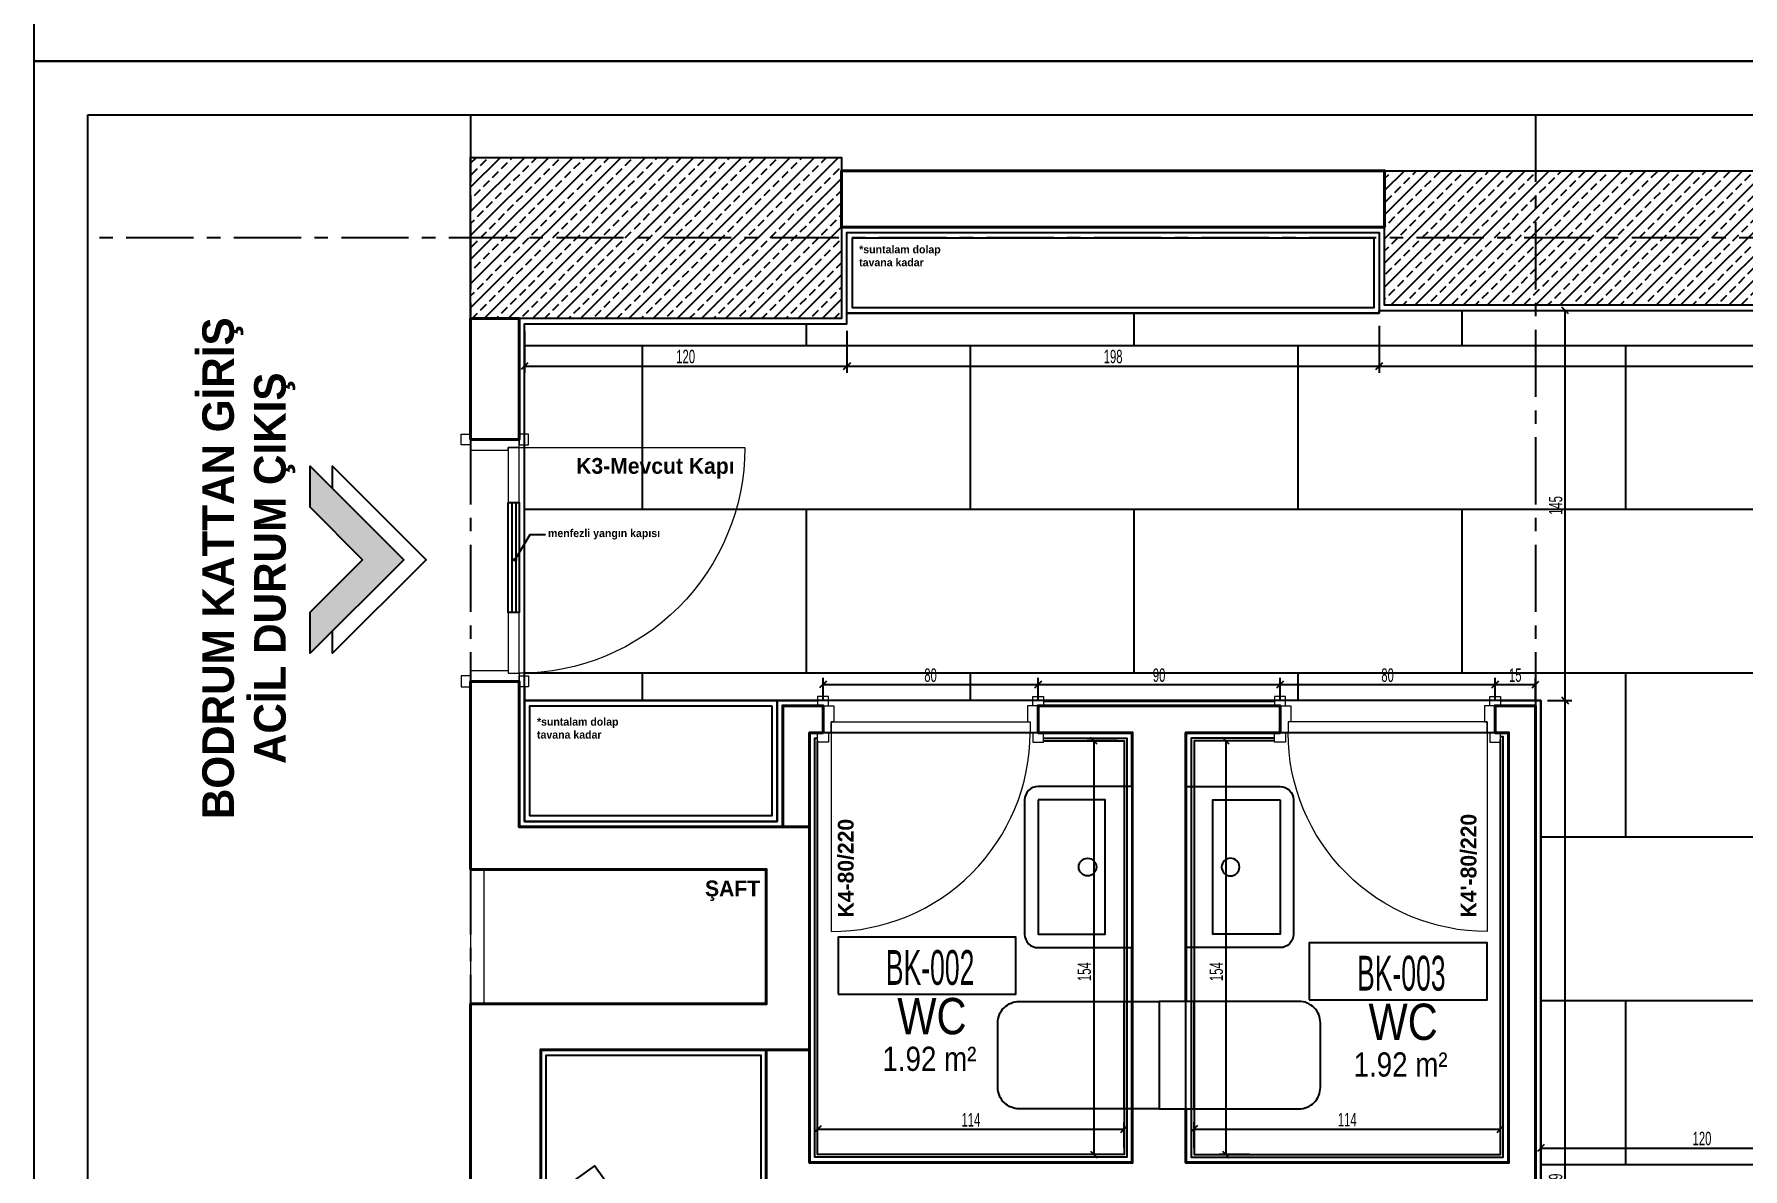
# Model space of a CAD drawing. Header units: millimetres. Extents: x 933584 to 974011, y 4545988 to 4553664.
# Drawn here: x 953802 to 954437, y 4549443 to 4549865 of the extents above; entities that cross this region are included whole.
import ezdxf
from ezdxf.enums import TextEntityAlignment as Align

# ---------------------------------------------------------------- set-up
doc = ezdxf.new("R2010")
doc.units = ezdxf.units.MM
doc.set_wipeout_variables(frame=1)
doc.header["$PDMODE"] = 35
for name, pattern in [('568_AVN_KES_01$0$HIDDEN', [0.375, 0.25, -0.125]), ('CENTER', [2, 1.25, -0.25, 0.25, -0.25]), ('DOT2', [3.175, 0, -3.175]), ('HIDDEN', [9.525, 6.35, -3.175])]:
    doc.linetypes.add(name, pattern=pattern)
doc.layers.get('0').update_dxf_attribs({"color": 255})
doc.layers.get('Defpoints').update_dxf_attribs({"color": 8})
for name, color, linetype in [('0-CSX-CXS_20', 14, 'CENTER'), ('0-DMS-50', 143, 'Continuous'), ('0-EST-MEA', 10, 'Continuous'), ('0-HSL-HTC', 253, 'Continuous'), ('0-HSL-HTC_200', 1, 'Continuous'), ('0-HSL-SLD', 252, 'Continuous'), ('0-LNS-SPL', 13, '568_AVN_KES_01$0$HIDDEN'), ('0-LNS-VLF', 11, 'Continuous'), ('0-TXT-NRS', 6, 'Continuous'), ('0-TXT-PBX', 6, 'Continuous'), ('0-TXT-PTX_50', 8, 'Continuous'), ('0-TXT-XBX_20', 3, 'Continuous'), ('2-SPS-RCN', 2, 'Continuous'), ('7-DCR-FRN', 8, 'Continuous'), ('8-KBT-KEQ', 4, 'Continuous')]:
    doc.layers.add(name, color=color, linetype=linetype)
doc.layers.add('2-SPS-IBW', color=5, linetype='Continuous', lineweight=40)
doc.layers.add('3-OPN-WDR', color=4, linetype='Continuous', lineweight=18)
doc.styles.add('Century Gothic_B_3', font='GOTHICB.TTF', dxfattribs={"height": 4})
doc.styles.add('dim_romans_50', font='swissl.ttf', dxfattribs={"width": 0.6, "height": 5})
doc.styles.add('MAHAL YAZISI', font='ARIALN.TTF', dxfattribs={"width": 0.8})
doc.styles.get("Standard").update_dxf_attribs({"font": 'times.ttf'})
doc.dimstyles.new('ONK_dim 1_50', dxfattribs={"dimscale": 5, "dimtxt": 4, "dimasz": 0.5, "dimexe": 0.5, "dimexo": 0.5, "dimgap": 0.2, "dimtad": 1, "dimdec": 1, "dimrnd": 0.5, "dimzin": 9, "dimtxsty": 'dim_romans_50', "dimblk": 'OBLIQUE', "dimcen": 1, "dimclre": 256, "dimclrt": 256, "dimazin": 2, "dimtfac": 1, "dimtdec": 1, "dimtix": 1, "dimtmove": 2, "dimatfit": 3, "dimldrblk": 'OBLIQUE', "dimfxl": 3, "dimfxlon": 1, "dimarcsym": 0})
pattern_1 = [(45, (935939.6384, 4550274.5564), (-4.490128, 4.490128), []), (45, (935944.1285, 4550274.5564), (-4.490128, 4.490128), [3.175, -1.5875])]

# ---------------------------------------------------------------- blocks, each defined once
blk = doc.blocks.new('sdbdsfbs')
at = {"linetype": 'DOT2', "ltscale": 100000}
blk.add_wipeout([(934232.52, 4549375.46), (934192.52, 4549375.46), (934192.52, 4549375.46), (934192.52, 4549427.46), (934192.52, 4549427.46), (934192.58, 4549428.78), (934192.58, 4549428.78), (934192.73, 4549429.61), (934192.73, 4549429.61), (934193.19, 4549430.86), (934193.19, 4549430.86), (934194.16, 4549432.53), (934194.16, 4549432.53), (934195.54, 4549433.92), (934195.54, 4549433.92), (934196.79, 4549434.64), (934196.79, 4549434.64), (934198.29, 4549435.29), (934198.29, 4549435.29), (934199.67, 4549435.54), (934199.67, 4549435.54), (934200.52, 4549435.46), (934200.52, 4549435.46), (934224.52, 4549435.46), (934224.52, 4549435.46), (934225.24, 4549435.46), (934225.24, 4549435.46), (934226.26, 4549435.31), (934226.26, 4549435.31), (934227.73, 4549434.91), (934227.73, 4549434.91), (934229.86, 4549433.6), (934229.86, 4549433.6), (934231.45, 4549431.71), (934231.45, 4549431.71), (934232.38, 4549429.49), (934232.38, 4549429.49), (934232.61, 4549427.64), (934232.61, 4549427.64), (934232.52, 4549425.41), (934232.52, 4549425.41)], dxfattribs=at)
at = {"layer": '8-KBT-KEQ'}
blk.add_lwpolyline([(934192.52, 4549427.46), (934192.52, 4549375.46), (934232.52, 4549375.46), (934232.52, 4549427.46, 0.414214), (934224.52, 4549435.46), (934200.52, 4549435.46, 0.414214)], format="xyb", close=True, dxfattribs=at)
for points in [[(934232.52, 4549388.46), (934192.52, 4549388.46)], [(934232.52, 4549385.46), (934192.52, 4549385.46)]]:
    blk.add_lwpolyline(points, dxfattribs=at)
blk = doc.blocks.new('dfgdsg')
at = {"linetype": 'DOT2', "ltscale": 10000}
blk.add_wipeout([(934104.94, 4549469.66), (934104.94, 4549409.66), (934069.94, 4549409.66), (934068.78, 4549409.69), (934068.02, 4549409.92), (934066.92, 4549410.51), (934066.04, 4549411.34), (934065.41, 4549412.23), (934065.14, 4549412.9), (934064.88, 4549413.78), (934064.94, 4549414.66), (934064.94, 4549464.66), (934064.96, 4549465.53), (934065.18, 4549466.37), (934065.51, 4549467.14), (934066.01, 4549467.87), (934066.64, 4549468.53), (934067.5, 4549469.12), (934068.39, 4549469.48), (934069.43, 4549469.7), (934069.94, 4549469.66)], dxfattribs=at)
at = {"layer": '8-KBT-KEQ'}
blk.add_lwpolyline([(934064.94, 4549464.66), (934064.94, 4549414.66, 0.414214), (934069.94, 4549409.66), (934104.94, 4549409.66), (934104.94, 4549469.66), (934069.94, 4549469.66, 0.414214)], format="xyb", close=True, dxfattribs=at)
blk.add_lwpolyline([(934069.94, 4549464.66), (934069.94, 4549414.66), (934094.94, 4549414.66), (934094.94, 4549464.66)], close=True, dxfattribs=at)
blk.add_circle((934088.37, 4549439.66), 3.3, dxfattribs=at)
blk = doc.blocks.new('ZVBXCB')
at = {"layer": '0-CSX-CXS_20', "ltscale": 20}
blk.add_line((933780.76, 4549789.55), (932221.52, 4549789.55), dxfattribs=at)
for points in [[(932363.86, 4549835.4), (932363.86, 4548420.65)], [(932759.94, 4549835.4), (932759.94, 4548420.65)]]:
    blk.add_lwpolyline(points, dxfattribs=at)
blk = doc.blocks.new('kapı_multi2')
at = {"color": 8}
blk.add_lwpolyline([(3, 0), (3, 84, -0.414214), (87, 0, -1)], format="xyb", dxfattribs=at)
for points in [[(2, 3.5), (-2, 3.5), (-2, 0), (2, 0)], [(0, -18), (4, -18), (4, -4), (3, -4), (3, 0), (0, 0)], [(87, -4), (87, 0), (3, 0), (3, -4)], [(90, -18), (86, -18), (86, -4), (87, -4), (87, 0), (90, 0)], [(88, 3.5), (92, 3.5), (92, 0), (88, 0)], [(2, -21.5), (-2, -21.5), (-2, -18), (2, -18)], [(88, -21.5), (92, -21.5), (92, -18), (88, -18)]]:
    blk.add_lwpolyline(points, close=True)
blk = doc.blocks.new('DBXDB')
blk.add_lwpolyline([(939906.16, 4549896.91), (939906.16, 4549851.91)])
at = {"layer": '2-SPS-IBW'}
blk.add_lwpolyline([(940246.16, 4549930.91), (940044.16, 4549930.91), (940044.16, 4549951.91), (940246.16, 4549951.91)], close=True, dxfattribs=at)
for points in [[(939906.16, 4549851.91), (939924.16, 4549851.91), (939924.16, 4549896.91), (939906.16, 4549896.91), (939906.16, 4549851.91)], [(939906.16, 4549691.91), (939906.16, 4549761.91), (939924.16, 4549761.91), (939924.16, 4549707.82), (940032.26, 4549707.82), (940032.26, 4549624.82), (939932.26, 4549624.82), (939932.26, 4549564.82)], [(940055.3, 4549338.01), (940035.6, 4549345.28), (939901.64, 4549529.36), (939763.81, 4549435.64), (939763.81, 4549459.83), (939906.16, 4549556.59), (939906.16, 4549641.91), (940016.16, 4549641.91), (940016.16, 4549691.91), (939906.16, 4549691.91)]]:
    blk.add_lwpolyline(points, dxfattribs=at)
at = {"layer": '3-OPN-WDR'}
blk.add_lwpolyline([(939911.16, 4549691.91), (939906.16, 4549691.91), (939906.16, 4549641.91), (939911.16, 4549641.91)], close=True, dxfattribs=at)
at = {"layer": '3-OPN-WDR', "extrusion": (0, 0, -1), "xscale": -1, "zscale": -1, "rotation": 89.99999999999973}
blk.add_blockref('kapı_multi2', (-939924.16, 4549851.91), dxfattribs=at)
blk = doc.blocks.new('kapı_multi1')
at = {"color": 8}
blk.add_lwpolyline([(3, 0), (3, 74, -0.414214), (77, 0, -1)], format="xyb", dxfattribs=at)
for points in [[(2, 3.5), (-2, 3.5), (-2, 0), (2, 0)], [(0, -10), (4, -10), (4, -4), (3, -4), (3, 0), (0, 0)], [(77, -4), (77, 0), (3, 0), (3, -4)], [(80, -10), (76, -10), (76, -4), (77, -4), (77, 0), (80, 0)], [(78, 3.5), (82, 3.5), (82, 0), (78, 0)], [(2, -13.5), (-2, -13.5), (-2, -10), (2, -10)], [(78, -13.5), (82, -13.5), (82, -10), (78, -10)]]:
    blk.add_lwpolyline(points, close=True)
blk = doc.blocks.new('MAHAL_KODU')
at = {"layer": '0-TXT-PTX_50'}
for tag, height, p in [('MEKAN_ADI', 0.3, (0, -0.65)), ('ALAN', 0.2, (0, -0.95))]:
    blk.add_attdef(tag, text='', height=height, dxfattribs=at).set_placement(p, align=Align.MIDDLE_CENTER)
at = {"linetype": 'DOT2', "ltscale": 10000}
blk.add_wipeout([(-0.748, 0.049), (0.721, 0.049), (0.722, -0.423), (-0.752, -0.425)], dxfattribs=at)
at = {"layer": '0-TXT-PBX'}
blk.add_lwpolyline([(-0.748, -0.422), (0.721, -0.422), (0.721, 0.049), (-0.748, 0.049)], close=True, dxfattribs=at)
at = {"layer": '0-TXT-PTX_50'}
blk.add_attdef('MAHAL_KODU', text='', height=0.3, dxfattribs=at).set_placement((0, -0.2), align=Align.MIDDLE_CENTER)
blk = doc.blocks.new('FDSVBDVBDZVB')
at = {"layer": '0-HSL-HTC_200'}
h = blk.add_hatch(dxfattribs=at)
h.set_pattern_fill('ANSI33', color=256)
h.set_pattern_definition(pattern_1)
h.paths.add_polyline_path([(939906.16, 4549956.91), (940044.16, 4549956.91), (940044.16, 4549896.91), (939906.16, 4549896.91)])
h = blk.add_hatch(dxfattribs=at)
h.set_pattern_fill('ANSI33', color=256)
h.set_pattern_definition(pattern_1)
h.paths.add_polyline_path([(940246.16, 4549951.9), (940710.16, 4549951.9), (940710.16, 4549901.89), (940246.16, 4549901.89)])
at = {"layer": '2-SPS-RCN'}
for points in [[(939906.16, 4549956.91), (940044.16, 4549956.91), (940044.16, 4549896.91), (939906.16, 4549896.91)], [(940246.16, 4549951.9), (940710.16, 4549951.9), (940710.16, 4549901.89), (940246.16, 4549901.89)]]:
    blk.add_lwpolyline(points, close=True, dxfattribs=at)
blk = doc.blocks.new('DVSBCXVBXVB')
h = blk.add_hatch(color=256)
h.dxf.hatch_style = 1
h.paths.add_polyline_path([(934200.68, 4550248.45), (934181.17, 4550267.96), (934161.66, 4550248.45), (934146.36, 4550248.45), (934181.17, 4550283.26), (934215.98, 4550248.45)])
for points in [[(934154.64, 4550256.73), (934146.36, 4550256.73), (934181.17, 4550291.54), (934215.98, 4550256.73), (934207.69, 4550256.73)], [(934200.68, 4550248.45), (934181.17, 4550267.96), (934161.66, 4550248.45), (934146.36, 4550248.45), (934181.17, 4550283.26), (934215.98, 4550248.45), (934200.68, 4550248.45)]]:
    blk.add_lwpolyline(points)
blk = doc.blocks.new('_Oblique')
at = {"color": 0, "linetype": 'ByBlock', "lineweight": -2}
blk.add_line((-0.5, -0.5), (0.5, 0.5), dxfattribs=at)
blk = doc.blocks.new('*D1809')
at = {"layer": '0-DMS-50', "lineweight": -2}
for p, q in [((953983.85, 4549755.05), (953983.85, 4549739.4)), ((954103.85, 4549755.05), (954103.85, 4549739.4))]:
    blk.add_line(p, q, dxfattribs=at)
at = {"layer": '0-DMS-50', "color": 0, "lineweight": -2}
blk.add_line((953983.85, 4549741.9), (954103.85, 4549741.9), dxfattribs=at)
at = {"layer": 'Defpoints', "color": 0}
for p in [(953983.85, 4549757.55), (954103.85, 4549757.55), (954103.85, 4549741.9)]:
    blk.add_point(p, dxfattribs=at)
at = {"layer": '0-DMS-50', "color": 0, "linetype": 'ByBlock', "lineweight": -2, "xscale": 2.5, "yscale": 2.5, "zscale": 2.5, "rotation": 180}
blk.add_blockref('_Oblique', (953983.85, 4549741.9), dxfattribs=at)
at = {"layer": '0-DMS-50', "color": 0, "linetype": 'ByBlock', "lineweight": -2, "xscale": 2.5, "yscale": 2.5, "zscale": 2.5}
blk.add_blockref('_Oblique', (954103.85, 4549741.9), dxfattribs=at)
at = {"layer": '0-DMS-50', "insert": (954043.85, 4549745.4), "char_height": 5, "attachment_point": 5, "style": 'dim_romans_50'}
blk.add_mtext('120', dxfattribs=at)
blk = doc.blocks.new('*D1810')
at = {"layer": '0-DMS-50', "lineweight": -2}
for p, q in [((954103.85, 4549755.05), (954103.85, 4549739.4)), ((954301.84, 4549756.9), (954301.84, 4549739.4))]:
    blk.add_line(p, q, dxfattribs=at)
at = {"layer": '0-DMS-50', "color": 0, "lineweight": -2}
blk.add_line((954103.85, 4549741.9), (954301.84, 4549741.9), dxfattribs=at)
at = {"layer": 'Defpoints', "color": 0}
for p in [(954301.84, 4549761.55), (954103.85, 4549757.55), (954301.84, 4549741.9)]:
    blk.add_point(p, dxfattribs=at)
at = {"layer": '0-DMS-50', "color": 0, "linetype": 'ByBlock', "lineweight": -2, "xscale": 2.5, "yscale": 2.5, "zscale": 2.5, "rotation": 180}
blk.add_blockref('_Oblique', (954103.85, 4549741.9), dxfattribs=at)
at = {"layer": '0-DMS-50', "color": 0, "linetype": 'ByBlock', "lineweight": -2, "xscale": 2.5, "yscale": 2.5, "zscale": 2.5}
blk.add_blockref('_Oblique', (954301.84, 4549741.9), dxfattribs=at)
at = {"layer": '0-DMS-50', "insert": (954202.85, 4549745.4), "char_height": 5, "attachment_point": 5, "style": 'dim_romans_50'}
blk.add_mtext('198', dxfattribs=at)
blk = doc.blocks.new('*D1857')
at = {"layer": '0-DMS-50', "lineweight": -2}
for p, q in [((954094.94, 4549617.96), (954094.94, 4549625.84)), ((954174.94, 4549617.96), (954174.94, 4549625.84))]:
    blk.add_line(p, q, dxfattribs=at)
at = {"layer": '0-DMS-50', "color": 0, "lineweight": -2}
blk.add_line((954094.94, 4549623.34), (954174.94, 4549623.34), dxfattribs=at)
at = {"layer": 'Defpoints', "color": 0}
for p in [(954174.94, 4549623.34), (954094.94, 4549615.46), (954174.94, 4549615.46)]:
    blk.add_point(p, dxfattribs=at)
at = {"layer": '0-DMS-50', "color": 0, "linetype": 'ByBlock', "lineweight": -2, "xscale": 2.5, "yscale": 2.5, "zscale": 2.5, "rotation": 180}
blk.add_blockref('_Oblique', (954094.94, 4549623.34), dxfattribs=at)
at = {"layer": '0-DMS-50', "color": 0, "linetype": 'ByBlock', "lineweight": -2, "xscale": 2.5, "yscale": 2.5, "zscale": 2.5}
blk.add_blockref('_Oblique', (954174.94, 4549623.34), dxfattribs=at)
at = {"layer": '0-DMS-50', "insert": (954134.94, 4549626.84), "char_height": 5, "attachment_point": 5, "style": 'dim_romans_50'}
blk.add_mtext('80', dxfattribs=at)
blk = doc.blocks.new('*D1858')
at = {"layer": '0-DMS-50', "lineweight": -2}
for p, q in [((954174.94, 4549617.96), (954174.94, 4549625.84)), ((954264.94, 4549617.96), (954264.94, 4549625.84))]:
    blk.add_line(p, q, dxfattribs=at)
at = {"layer": '0-DMS-50', "color": 0, "lineweight": -2}
blk.add_line((954174.94, 4549623.34), (954264.94, 4549623.34), dxfattribs=at)
at = {"layer": 'Defpoints', "color": 0}
for p in [(954264.94, 4549623.34), (954174.94, 4549615.46), (954264.94, 4549615.46)]:
    blk.add_point(p, dxfattribs=at)
at = {"layer": '0-DMS-50', "color": 0, "linetype": 'ByBlock', "lineweight": -2, "xscale": 2.5, "yscale": 2.5, "zscale": 2.5, "rotation": 180}
blk.add_blockref('_Oblique', (954174.94, 4549623.34), dxfattribs=at)
at = {"layer": '0-DMS-50', "color": 0, "linetype": 'ByBlock', "lineweight": -2, "xscale": 2.5, "yscale": 2.5, "zscale": 2.5}
blk.add_blockref('_Oblique', (954264.94, 4549623.34), dxfattribs=at)
at = {"layer": '0-DMS-50', "insert": (954219.94, 4549626.84), "char_height": 5, "attachment_point": 5, "style": 'dim_romans_50'}
blk.add_mtext('90', dxfattribs=at)
blk = doc.blocks.new('*D1859')
at = {"layer": '0-DMS-50', "lineweight": -2}
for p, q in [((954264.94, 4549617.96), (954264.94, 4549625.84)), ((954344.94, 4549617.96), (954344.94, 4549625.84))]:
    blk.add_line(p, q, dxfattribs=at)
at = {"layer": '0-DMS-50', "color": 0, "lineweight": -2}
blk.add_line((954264.94, 4549623.34), (954344.94, 4549623.34), dxfattribs=at)
at = {"layer": 'Defpoints', "color": 0}
for p in [(954344.94, 4549623.34), (954264.94, 4549615.46), (954344.94, 4549615.46)]:
    blk.add_point(p, dxfattribs=at)
at = {"layer": '0-DMS-50', "color": 0, "linetype": 'ByBlock', "lineweight": -2, "xscale": 2.5, "yscale": 2.5, "zscale": 2.5, "rotation": 180}
blk.add_blockref('_Oblique', (954264.94, 4549623.34), dxfattribs=at)
at = {"layer": '0-DMS-50', "color": 0, "linetype": 'ByBlock', "lineweight": -2, "xscale": 2.5, "yscale": 2.5, "zscale": 2.5}
blk.add_blockref('_Oblique', (954344.94, 4549623.34), dxfattribs=at)
at = {"layer": '0-DMS-50', "insert": (954304.94, 4549626.84), "char_height": 5, "attachment_point": 5, "style": 'dim_romans_50'}
blk.add_mtext('80', dxfattribs=at)
blk = doc.blocks.new('*D1860')
at = {"layer": '0-DMS-50', "lineweight": -2}
for p, q in [((954344.94, 4549617.96), (954344.94, 4549625.84)), ((954359.94, 4549617.96), (954359.94, 4549625.84))]:
    blk.add_line(p, q, dxfattribs=at)
at = {"layer": '0-DMS-50', "color": 0, "lineweight": -2}
blk.add_line((954344.94, 4549623.34), (954359.94, 4549623.34), dxfattribs=at)
at = {"layer": 'Defpoints', "color": 0}
for p in [(954359.94, 4549623.34), (954344.94, 4549615.46), (954359.94, 4549615.46)]:
    blk.add_point(p, dxfattribs=at)
at = {"layer": '0-DMS-50', "color": 0, "linetype": 'ByBlock', "lineweight": -2, "xscale": 2.5, "yscale": 2.5, "zscale": 2.5, "rotation": 180}
blk.add_blockref('_Oblique', (954344.94, 4549623.34), dxfattribs=at)
at = {"layer": '0-DMS-50', "color": 0, "linetype": 'ByBlock', "lineweight": -2, "xscale": 2.5, "yscale": 2.5, "zscale": 2.5}
blk.add_blockref('_Oblique', (954359.94, 4549623.34), dxfattribs=at)
at = {"layer": '0-DMS-50', "insert": (954352.44, 4549626.84), "char_height": 5, "attachment_point": 5, "style": 'dim_romans_50'}
blk.add_mtext('15', dxfattribs=at)
blk = doc.blocks.new('*D1861')
at = {"layer": '0-DMS-50', "lineweight": -2}
for p, q in [((954364.44, 4549617.46), (954373.49, 4549617.46)), ((954364.44, 4549258.3), (954373.49, 4549258.3))]:
    blk.add_line(p, q, dxfattribs=at)
at = {"layer": '0-DMS-50', "color": 0, "lineweight": -2}
blk.add_line((954370.99, 4549258.3), (954370.99, 4549617.46), dxfattribs=at)
at = {"layer": 'Defpoints', "color": 0}
for p in [(954361.94, 4549617.46), (954370.99, 4549617.46), (954361.94, 4549258.3)]:
    blk.add_point(p, dxfattribs=at)
at = {"layer": '0-DMS-50', "color": 0, "linetype": 'ByBlock', "lineweight": -2, "xscale": 2.5, "yscale": 2.5, "zscale": 2.5}
for p, rotation in [((954370.99, 4549617.46), 90), ((954370.99, 4549258.3), 270)]:
    blk.add_blockref('_Oblique', p, dxfattribs=dict(at, rotation=rotation))
at = {"layer": '0-DMS-50', "insert": (954367.49, 4549437.88), "char_height": 5, "attachment_point": 5, "rotation": 90, "style": 'dim_romans_50'}
blk.add_mtext('359', dxfattribs=at)
blk = doc.blocks.new('*D1862')
at = {"layer": '0-DMS-50', "lineweight": -2}
for p, q in [((954204.44, 4549602.46), (954193.16, 4549602.46)), ((954204.44, 4549448.46), (954193.16, 4549448.46))]:
    blk.add_line(p, q, dxfattribs=at)
at = {"layer": '0-DMS-50', "color": 0, "lineweight": -2}
blk.add_line((954195.66, 4549602.46), (954195.66, 4549448.46), dxfattribs=at)
at = {"layer": 'Defpoints', "color": 0}
for p in [(954206.94, 4549602.46), (954195.66, 4549448.46), (954206.94, 4549448.46)]:
    blk.add_point(p, dxfattribs=at)
at = {"layer": '0-DMS-50', "color": 0, "linetype": 'ByBlock', "lineweight": -2, "xscale": 2.5, "yscale": 2.5, "zscale": 2.5}
for p, rotation in [((954195.66, 4549602.46), 90), ((954195.66, 4549448.46), 270)]:
    blk.add_blockref('_Oblique', p, dxfattribs=dict(at, rotation=rotation))
at = {"layer": '0-DMS-50', "insert": (954192.16, 4549516.53), "char_height": 5, "attachment_point": 5, "rotation": 90, "style": 'dim_romans_50'}
blk.add_mtext('154', dxfattribs=at)
blk = doc.blocks.new('*D1863')
at = {"layer": '0-DMS-50', "lineweight": -2}
for p, q in [((954253.52, 4549602.46), (954242.24, 4549602.46)), ((954253.52, 4549448.46), (954242.24, 4549448.46))]:
    blk.add_line(p, q, dxfattribs=at)
at = {"layer": '0-DMS-50', "color": 0, "lineweight": -2}
blk.add_line((954244.74, 4549602.46), (954244.74, 4549448.46), dxfattribs=at)
at = {"layer": 'Defpoints', "color": 0}
for p in [(954256.02, 4549602.46), (954244.74, 4549448.46), (954256.02, 4549448.46)]:
    blk.add_point(p, dxfattribs=at)
at = {"layer": '0-DMS-50', "color": 0, "linetype": 'ByBlock', "lineweight": -2, "xscale": 2.5, "yscale": 2.5, "zscale": 2.5}
for p, rotation in [((954244.74, 4549602.46), 90), ((954244.74, 4549448.46), 270)]:
    blk.add_blockref('_Oblique', p, dxfattribs=dict(at, rotation=rotation))
at = {"layer": '0-DMS-50', "insert": (954241.24, 4549516.53), "char_height": 5, "attachment_point": 5, "rotation": 90, "style": 'dim_romans_50'}
blk.add_mtext('154', dxfattribs=at)
blk = doc.blocks.new('*D1864')
at = {"layer": '0-DMS-50', "lineweight": -2}
for p, q in [((954092.94, 4549450.96), (954092.94, 4549460.39)), ((954206.94, 4549450.96), (954206.94, 4549460.39))]:
    blk.add_line(p, q, dxfattribs=at)
at = {"layer": '0-DMS-50', "color": 0, "lineweight": -2}
blk.add_line((954092.94, 4549457.89), (954206.94, 4549457.89), dxfattribs=at)
at = {"layer": 'Defpoints', "color": 0}
for p in [(954206.94, 4549457.89), (954092.94, 4549448.46), (954206.94, 4549448.46)]:
    blk.add_point(p, dxfattribs=at)
at = {"layer": '0-DMS-50', "color": 0, "linetype": 'ByBlock', "lineweight": -2, "xscale": 2.5, "yscale": 2.5, "zscale": 2.5, "rotation": 180}
blk.add_blockref('_Oblique', (954092.94, 4549457.89), dxfattribs=at)
at = {"layer": '0-DMS-50', "color": 0, "linetype": 'ByBlock', "lineweight": -2, "xscale": 2.5, "yscale": 2.5, "zscale": 2.5}
blk.add_blockref('_Oblique', (954206.94, 4549457.89), dxfattribs=at)
at = {"layer": '0-DMS-50', "insert": (954149.94, 4549461.39), "char_height": 5, "attachment_point": 5, "style": 'dim_romans_50'}
blk.add_mtext('114', dxfattribs=at)
blk = doc.blocks.new('*D1865')
at = {"layer": '0-DMS-50', "lineweight": -2}
for p, q in [((954232.94, 4549450.96), (954232.94, 4549460.47)), ((954346.94, 4549450.96), (954346.94, 4549460.47))]:
    blk.add_line(p, q, dxfattribs=at)
at = {"layer": '0-DMS-50', "color": 0, "lineweight": -2}
blk.add_line((954232.94, 4549457.97), (954346.94, 4549457.97), dxfattribs=at)
at = {"layer": 'Defpoints', "color": 0}
for p in [(954346.94, 4549457.97), (954232.94, 4549448.46), (954346.94, 4549448.46)]:
    blk.add_point(p, dxfattribs=at)
at = {"layer": '0-DMS-50', "color": 0, "linetype": 'ByBlock', "lineweight": -2, "xscale": 2.5, "yscale": 2.5, "zscale": 2.5, "rotation": 180}
blk.add_blockref('_Oblique', (954232.94, 4549457.97), dxfattribs=at)
at = {"layer": '0-DMS-50', "color": 0, "linetype": 'ByBlock', "lineweight": -2, "xscale": 2.5, "yscale": 2.5, "zscale": 2.5}
blk.add_blockref('_Oblique', (954346.94, 4549457.97), dxfattribs=at)
at = {"layer": '0-DMS-50', "insert": (954289.94, 4549461.47), "char_height": 5, "attachment_point": 5, "style": 'dim_romans_50'}
blk.add_mtext('114', dxfattribs=at)
blk = doc.blocks.new('cbxcbb')
at = {"layer": '0-HSL-SLD', "linetype": 'Continuous'}
for p, q in [((954210.72, 4547749.6), (954210.72, 4547761.55)), ((954332.64, 4547749.6), (954332.64, 4547762.53)), ((954088.8, 4547749.6), (954088.8, 4547757.55)), ((953983.85, 4547749.6), (954491.86, 4547749.6)), ((954027.84, 4547688.64), (954027.84, 4547749.6)), ((954149.76, 4547688.64), (954149.76, 4547749.6)), ((954271.68, 4547688.64), (954271.68, 4547749.6)), ((954393.6, 4547688.64), (954393.6, 4547749.6)), ((953983.85, 4547688.64), (954550.5, 4547688.64)), ((954088.8, 4547627.68), (954088.8, 4547688.64)), ((954210.72, 4547627.68), (954210.72, 4547688.64)), ((954332.64, 4547627.68), (954332.64, 4547688.64)), ((953983.85, 4547627.68), (954672.5, 4547627.68)), ((954027.84, 4547617.46), (954027.84, 4547627.68)), ((954149.76, 4547617.46), (954149.76, 4547627.68)), ((954271.68, 4547617.46), (954271.68, 4547627.68)), ((954393.6, 4547566.72), (954393.6, 4547627.68)), ((954361.94, 4547566.72), (954481.85, 4547566.72)), ((954361.94, 4547505.76), (954481.85, 4547505.76)), ((954393.6, 4547444.8), (954393.6, 4547505.76)), ((954361.94, 4547444.8), (954481.85, 4547444.8))]:
    blk.add_line(p, q, dxfattribs=at)
blk = doc.blocks.new('*D2085')
at = {"layer": '0-DMS-50', "lineweight": -2}
for p, q in [((954364.44, 4549762.53), (954373.49, 4549762.53)), ((954364.44, 4549617.46), (954373.49, 4549617.46))]:
    blk.add_line(p, q, dxfattribs=at)
at = {"layer": '0-DMS-50', "color": 0, "lineweight": -2}
blk.add_line((954370.99, 4549617.46), (954370.99, 4549762.53), dxfattribs=at)
at = {"layer": 'Defpoints', "color": 0}
for p in [(954361.94, 4549762.53), (954370.99, 4549762.53), (954361.94, 4549617.46)]:
    blk.add_point(p, dxfattribs=at)
at = {"layer": '0-DMS-50', "color": 0, "linetype": 'ByBlock', "lineweight": -2, "xscale": 2.5, "yscale": 2.5, "zscale": 2.5}
for p, rotation in [((954370.99, 4549762.53), 90), ((954370.99, 4549617.46), 270)]:
    blk.add_blockref('_Oblique', p, dxfattribs=dict(at, rotation=rotation))
at = {"layer": '0-DMS-50', "insert": (954367.49, 4549690), "char_height": 5, "attachment_point": 5, "rotation": 90, "style": 'dim_romans_50'}
blk.add_mtext('145', dxfattribs=at)
blk = doc.blocks.new('*D2086')
at = {"layer": '0-DMS-50', "lineweight": -2}
for p, q in [((954301.84, 4549756.9), (954301.84, 4549739.4)), ((954741.85, 4549756.9), (954741.85, 4549739.4))]:
    blk.add_line(p, q, dxfattribs=at)
at = {"layer": '0-DMS-50', "color": 0, "lineweight": -2}
blk.add_line((954301.84, 4549741.9), (954741.85, 4549741.9), dxfattribs=at)
at = {"layer": 'Defpoints', "color": 0}
for p in [(954301.84, 4549762.53), (954741.85, 4549762.53), (954741.85, 4549741.9)]:
    blk.add_point(p, dxfattribs=at)
at = {"layer": '0-DMS-50', "color": 0, "linetype": 'ByBlock', "lineweight": -2, "xscale": 2.5, "yscale": 2.5, "zscale": 2.5, "rotation": 180}
blk.add_blockref('_Oblique', (954301.84, 4549741.9), dxfattribs=at)
at = {"layer": '0-DMS-50', "color": 0, "linetype": 'ByBlock', "lineweight": -2, "xscale": 2.5, "yscale": 2.5, "zscale": 2.5}
blk.add_blockref('_Oblique', (954741.85, 4549741.9), dxfattribs=at)
at = {"layer": '0-DMS-50', "insert": (954521.85, 4549745.4), "char_height": 5, "attachment_point": 5, "style": 'dim_romans_50'}
blk.add_mtext('440', dxfattribs=at)
blk = doc.blocks.new('*D2089')
at = {"layer": '0-DMS-50', "lineweight": -2}
for p, q in [((954361.94, 4549441.79), (954361.94, 4549453.4)), ((954481.85, 4549441.79), (954481.85, 4549453.4))]:
    blk.add_line(p, q, dxfattribs=at)
at = {"layer": '0-DMS-50', "color": 0, "lineweight": -2}
blk.add_line((954361.94, 4549450.9), (954481.85, 4549450.9), dxfattribs=at)
at = {"layer": 'Defpoints', "color": 0}
for p in [(954481.85, 4549450.9), (954361.94, 4549439.29), (954481.85, 4549439.29)]:
    blk.add_point(p, dxfattribs=at)
at = {"layer": '0-DMS-50', "color": 0, "linetype": 'ByBlock', "lineweight": -2, "xscale": 2.5, "yscale": 2.5, "zscale": 2.5, "rotation": 180}
blk.add_blockref('_Oblique', (954361.94, 4549450.9), dxfattribs=at)
at = {"layer": '0-DMS-50', "color": 0, "linetype": 'ByBlock', "lineweight": -2, "xscale": 2.5, "yscale": 2.5, "zscale": 2.5}
blk.add_blockref('_Oblique', (954481.85, 4549450.9), dxfattribs=at)
at = {"layer": '0-DMS-50', "insert": (954421.9, 4549454.4), "char_height": 5, "attachment_point": 5, "style": 'dim_romans_50'}
blk.add_mtext('120', dxfattribs=at)

msp = doc.modelspace()

# ---------------------------------------------------------------- hatches: boundary and pattern name
at = {"layer": '0-LNS-VLF', "linetype": 'HIDDEN', "ltscale": 0.5}
h = msp.add_hatch(color=256, dxfattribs=at)
h.dxf.hatch_style = 1
edge = h.paths.add_edge_path()
edge.add_arc((953980.38, 4549669.84), 0.467, -180, 180, ccw=False)
at = {"layer": '7-DCR-FRN'}
h = msp.add_hatch(dxfattribs=at)
h.set_pattern_fill('ANSI31', color=256, scale=0.5, angle=45)
h.set_pattern_definition([(90, (15000, 0), (-1.5875, 1e-16), [])])
h.paths.add_polyline_path([(953977.85, 4549691.08), (953981.85, 4549691.08), (953981.85, 4549650.18), (953977.85, 4549650.18)])

# ---------------------------------------------------------------- linework, layer by layer
at = {"color": 0}
msp.add_lwpolyline([(953801.5, 4551355.4), (955901.5, 4551355.4), (955901.5, 4549855.4), (953801.5, 4549855.4)], close=True, dxfattribs=at)
at = {"layer": '0-DMS-50'}
msp.add_lwpolyline([(953977.85, 4549691.08), (953981.85, 4549691.08), (953981.85, 4549650.18), (953977.85, 4549650.18)], close=True, dxfattribs=at)
at = {"layer": '0-EST-MEA'}
for points in [[(954209.94, 4549605.46), (954089.94, 4549605.46), (954089.94, 4549445.46), (954209.94, 4549445.46)], [(954229.94, 4549445.46), (954349.94, 4549445.46), (954349.94, 4549605.46), (954229.94, 4549605.46)]]:
    msp.add_lwpolyline(points, close=True, dxfattribs=at)
at = {"layer": '0-LNS-SPL', "linetype": 'ByBlock', "ltscale": 0.5}
for points in [[(953983.85, 4549622.55), (953983.85, 4549572.46), (954077.94, 4549572.46), (954077.94, 4549617.46), (954092.94, 4549617.46)], [(954176.94, 4549617.21), (954262.94, 4549617.21)], [(954346.94, 4549617.46), (954361.94, 4549617.46), (954361.94, 4549258.3), (954360.78, 4549255.15)]]:
    msp.add_lwpolyline(points, dxfattribs=at)
at = {"layer": '0-LNS-VLF', "ltscale": 0.5}
msp.add_lwpolyline([(953980.38, 4549669.84), (953986, 4549679.23), (953991.7, 4549679.23)], dxfattribs=at)
at = {"layer": '0-LNS-VLF', "linetype": 'HIDDEN', "ltscale": 0.5}
msp.add_circle((953980.38, 4549669.84), 0.467, dxfattribs=at)
at = {"layer": '0-TXT-NRS'}
for points in [[(954301.84, 4549791.55), (954301.84, 4549761.55), (954103.85, 4549761.55), (954103.85, 4549791.55)], [(954299.84, 4549789.55), (954299.84, 4549763.55), (954105.85, 4549763.55), (954105.85, 4549789.55)], [(954077.94, 4549617.46), (954077.94, 4549572.46), (953983.85, 4549572.46), (953983.85, 4549617.46)], [(954075.94, 4549615.46), (954075.94, 4549574.46), (953985.85, 4549574.46), (953985.85, 4549615.46)]]:
    msp.add_lwpolyline(points, close=True, dxfattribs=at)
at = {"layer": '2-SPS-IBW'}
msp.add_lwpolyline([(954094.94, 4549605.46), (954089.94, 4549605.46), (954089.94, 4549570.46), (954079.94, 4549570.46), (954079.94, 4549615.46), (954094.94, 4549615.46)], close=True, dxfattribs=at)

# ---------------------------------------------------------------- block references
at = {"rotation": 270}
msp.add_blockref('DVSBCXVBXVB', (-3596344.28, 5483851), dxfattribs=at)
at = {"layer": '3-OPN-WDR', "extrusion": (0, 0, -1), "zscale": -1, "rotation": 180}
msp.add_blockref('kapı_multi1', (-954094.94, 4549605.46), dxfattribs=at)

# ---------------------------------------------------------------- texts
at = {"linetype": 'HIDDEN', "ltscale": 0.5, "char_height": 2.9364, "width": 95.455, "attachment_point": 1, "line_spacing_factor": 0.984502, "style": 'Century Gothic_B_3'}
for insert in [(954108.39, 4549786.77), (953988.54, 4549611.01)]:
    msp.add_mtext('{\\fFranklin Gothic Book|b1|i0|c162|p34;*suntalam dolap\\Ptavana kadar}', dxfattribs=dict(at, insert=insert))
at = {"layer": '0-LNS-VLF', "linetype": 'HIDDEN', "ltscale": 0.5, "insert": (953992.64, 4549681.17), "char_height": 2.9364, "width": 95.455, "attachment_point": 1, "line_spacing_factor": 0.984502, "style": 'Century Gothic_B_3'}
msp.add_mtext('\\pxql;{\\fFranklin Gothic Book|b1|i0|c162|p34;menfezli yangın kapısı}', dxfattribs=at)
at = {"layer": '0-TXT-XBX_20', "attachment_point": 1, "rotation": 90, "line_spacing_factor": 0.984502, "style": 'Century Gothic_B_3'}
for s, insert, char_height, width in [('\\pxqc;{\\fFranklin Gothic Book|b1|i0|c162|p34;BODRUM KATTAN GİRİŞ\\PACİL DURUM ÇIKIŞ}', (953864.05, 4549437.83), 11.7458, 457.6183), ('\\pxql;{\\fFranklin Gothic Book|b1|i0|c162|p34;K4-80/220}', (954100.45, 4549536.7), 5.8729, 228.8091), ("\\pxql;{\\fFranklin Gothic Book|b1|i0|c162|p34;K4'-80/220}", (954332.13, 4549536.7), 5.8729, 228.8091)]:
    msp.add_mtext(s, dxfattribs=dict(at, insert=insert, char_height=char_height, width=width))
at = {"layer": '0-TXT-XBX_20', "char_height": 5.8729, "width": 228.8091, "attachment_point": 1, "line_spacing_factor": 0.984502, "style": 'Century Gothic_B_3'}
for s, insert in [('\\pxql;{\\fFranklin Gothic Book|b1|i0|c162|p34;K3-Mevcut Kapı}', (954003.13, 4549707.68)), ('\\pxql;{\\fFranklin Gothic Book|b1|i0|c162|p34;ŞAFT}', (954051.04, 4549550.44))]:
    msp.add_mtext(s, dxfattribs=dict(at, insert=insert))

# ---------------------------------------------------------------- dimensions: what is measured, and where the dimension line sits
at = {"layer": '0-DMS-50'}
for base, p1, p2, picture, middle in [((954301.84, 4549741.9), (954103.85, 4549757.55), (954301.84, 4549761.55), '*D1810', (954202.85, 4549745.4)), ((954174.94, 4549623.34), (954094.94, 4549615.46), (954174.94, 4549615.46), '*D1857', (954134.94, 4549626.84)), ((954264.94, 4549623.34), (954174.94, 4549615.46), (954264.94, 4549615.46), '*D1858', (954219.94, 4549626.84)), ((954344.94, 4549623.34), (954264.94, 4549615.46), (954344.94, 4549615.46), '*D1859', (954304.94, 4549626.84)), ((954359.94, 4549623.34), (954344.94, 4549615.46), (954359.94, 4549615.46), '*D1860', (954352.44, 4549626.84))]:
    dim = msp.add_linear_dim(base=base, p1=p1, p2=p2, angle=180, dimstyle='ONK_dim 1_50', dxfattribs=at)
    dim.commit()
    dim.dimension.update_dxf_attribs({"geometry": picture, "text_midpoint": middle})
for p1, p2, distance, picture, middle in [((954301.84, 4549762.53), (954741.85, 4549762.53), -20.63, '*D2086', (954521.85, 4549745.4)), ((954361.94, 4549617.46), (954361.94, 4549762.53), -9.05, '*D2085', (954367.49, 4549690)), ((953983.85, 4549757.55), (954103.85, 4549757.55), -15.65, '*D1809', (954043.85, 4549745.4)), ((954361.94, 4549258.3), (954361.94, 4549617.46), -9.05, '*D1861', (954367.49, 4549437.88))]:
    dim = msp.add_aligned_dim(p1=p1, p2=p2, distance=distance, dimstyle='ONK_dim 1_50', dxfattribs=at)
    dim.commit()
    dim.dimension.update_dxf_attribs({"geometry": picture, "text_midpoint": middle})
dim = msp.add_linear_dim(base=(954481.85, 4549450.9), p1=(954361.94, 4549439.29), p2=(954481.85, 4549439.29), dimstyle='ONK_dim 1_50', dxfattribs=at)
dim.commit()
dim.dimension.update_dxf_attribs({"geometry": '*D2089', "text_midpoint": (954421.9, 4549454.4)})

# ---------------------------------------------------------------- next in the draw order: block references
at = {"xscale": -1}
msp.add_blockref('dfgdsg', (1888334.89, 115.8), dxfattribs=at)
at = {"xscale": -1, "rotation": 89.9999999999999}
msp.add_blockref('sdbdsfbs', (5503595.41, 5483697.98), dxfattribs=at)

# ---------------------------------------------------------------- next in the draw order: block references
msp.add_blockref('ZVBXCB', (21600, 0))
at = {"layer": '0-HSL-HTC'}
msp.add_blockref('DBXDB', (14057.69, -137.36), dxfattribs=at)
at = {"layer": '3-OPN-WDR', "extrusion": (0, 0, -1), "xscale": -1, "zscale": -1, "rotation": 180}
msp.add_blockref('kapı_multi1', (-954344.94, 4549605.46), dxfattribs=at)

# ---------------------------------------------------------------- next in the draw order: dimensions: what is measured, and where the dimension line sits
at = {"layer": '0-DMS-50'}
dim = msp.add_aligned_dim(p1=(954092.94, 4549448.46), p2=(954206.94, 4549448.46), distance=9.42, dimstyle='ONK_dim 1_50', dxfattribs=at)
dim.commit()
dim.dimension.update_dxf_attribs({"geometry": '*D1864', "text_midpoint": (954149.94, 4549461.39)})

# ---------------------------------------------------------------- next in the draw order: block references
ref = msp.add_blockref('MAHAL_KODU', (954134.22, 4549527.2), dxfattribs=dict(xscale=45, yscale=45, zscale=1.2))
ref.add_attrib('MAHAL_KODU', 'BK-002', dxfattribs={"layer": '0-TXT-PTX_50', "height": 12.937, "style": 'MAHAL YAZISI', "width": 0.666667}).set_placement((954134.77, 4549518.08), align=Align.MIDDLE_CENTER)
ref.add_attrib('MEKAN_ADI', 'WC', dxfattribs={"layer": '0-TXT-PTX_50', "height": 13.5, "style": 'MAHAL YAZISI'}).set_placement((954135.44, 4549499.98), align=Align.MIDDLE_CENTER)
ref.add_attrib('ALAN', '1.92 m²', dxfattribs={"layer": '0-TXT-PTX_50', "height": 9, "style": 'MAHAL YAZISI'}).set_placement((954134.51, 4549484.1), align=Align.MIDDLE_CENTER)
ref = msp.add_blockref('MAHAL_KODU', (954309.49, 4549525.08), dxfattribs=dict(xscale=45, yscale=45, zscale=1.2))
ref.add_attrib('MAHAL_KODU', 'BK-003', dxfattribs={"layer": '0-TXT-PTX_50', "height": 12.937, "style": 'MAHAL YAZISI', "width": 0.666667}).set_placement((954310.05, 4549515.96), align=Align.MIDDLE_CENTER)
ref.add_attrib('MEKAN_ADI', 'WC', dxfattribs={"layer": '0-TXT-PTX_50', "height": 13.5, "style": 'MAHAL YAZISI'}).set_placement((954310.72, 4549497.87), align=Align.MIDDLE_CENTER)
ref.add_attrib('ALAN', '1.92 m²', dxfattribs={"layer": '0-TXT-PTX_50', "height": 9, "style": 'MAHAL YAZISI'}).set_placement((954309.79, 4549481.98), align=Align.MIDDLE_CENTER)

# ---------------------------------------------------------------- next in the draw order: linework, layer by layer
at = {"layer": '2-SPS-IBW'}
msp.add_lwpolyline([(954073.85, 4549487.46), (954073.85, 4549430.46), (954349.94, 4549430.46), (954349.94, 4549260.44), (954348.83, 4549257.43), (954358.21, 4549253.96), (954359.94, 4549258.65), (954359.94, 4549615.46), (954344.94, 4549615.46), (954344.94, 4549605.46), (954349.94, 4549605.46), (954349.94, 4549445.46), (954229.94, 4549445.46), (954229.94, 4549605.46), (954264.94, 4549605.46), (954264.94, 4549615.46), (954174.94, 4549615.46), (954174.94, 4549605.46), (954209.94, 4549605.46), (954209.94, 4549445.46), (954089.94, 4549445.46), (954089.94, 4549487.46)], dxfattribs=at)

# ---------------------------------------------------------------- next in the draw order: block references
msp.add_blockref('FDSVBDVBDZVB', (14057.69, -137.36))

# ---------------------------------------------------------------- next in the draw order: block references
msp.add_blockref('dfgdsg', (20105, 115.8))
at = {"rotation": 270.0000000000001}
msp.add_blockref('sdbdsfbs', (-3595155.52, 5483697.98), dxfattribs=at)

# ---------------------------------------------------------------- next in the draw order: linework, layer by layer
at = {"color": 0}
for points in [[(953801.5, 4549855.4), (955901.5, 4549855.4), (955901.5, 4548355.4), (953801.5, 4548355.4)], [(953821.5, 4549835.4), (955881.5, 4549835.4), (955881.5, 4548375.4), (953821.5, 4548375.4)]]:
    msp.add_lwpolyline(points, close=True, dxfattribs=at)
at = {"layer": '0-HSL-SLD'}
msp.add_lwpolyline([(953983.85, 4549757.55), (954103.85, 4549757.55), (954103.85, 4549761.55), (954301.84, 4549761.55), (954301.84, 4549762.53), (954741.85, 4549762.53), (954741.85, 4549377.44), (954741.85, 4549377.44), (954741.85, 4549023.7), (954741.85, 4549023.7), (954741.85, 4549023.7), (954741.85, 4549023.7), (954741.85, 4549023.7), (954741.85, 4549023.7), (954630.96, 4549064.68), (954330.85, 4549175.59), (954361.94, 4549261.11), (954361.94, 4549617.46), (953983.85, 4549617.46)], close=True, dxfattribs=at)
at = {"layer": '0-LNS-SPL', "linetype": 'ByBlock', "ltscale": 0.5}
for points in [[(953983.85, 4549716.55), (953983.85, 4549757.55), (954103.85, 4549757.55), (954103.85, 4549791.55), (954301.84, 4549791.55), (954301.84, 4549762.53), (954741.85, 4549762.53), (954741.85, 4549120.53)], [(954176.94, 4549603.46), (954207.94, 4549603.46), (954207.94, 4549447.46), (954091.94, 4549447.46), (954091.94, 4549603.46), (954092.94, 4549603.46)], [(954176.94, 4549602.46), (954206.94, 4549602.46), (954206.94, 4549448.46), (954092.94, 4549448.46), (954092.94, 4549602.46)], [(954262.94, 4549603.46), (954231.94, 4549603.46), (954231.94, 4549447.46), (954347.94, 4549447.46), (954347.94, 4549603.96), (954346.94, 4549603.96)], [(954262.94, 4549602.46), (954232.94, 4549602.46), (954232.94, 4549448.46), (954346.94, 4549448.46), (954346.94, 4549602.96)], [(954319, 4549181.03), (954318.65, 4549180.09), (954129.1, 4549250.06), (954124.57, 4549237.8), (954045.72, 4549339.57), (954071.64, 4549358.22), (954009.93, 4549444.28), (953991.94, 4549431.36), (953991.94, 4549485.46), (954071.85, 4549485.46), (954071.85, 4549428.46), (954347.94, 4549428.46), (954347.94, 4549260.8), (954347.65, 4549260), (954349.52, 4549259.31)]]:
    msp.add_lwpolyline(points, dxfattribs=at)

# ---------------------------------------------------------------- next in the draw order: block references
msp.add_blockref('cbxcbb', (0, 2000))

# ---------------------------------------------------------------- next in the draw order: dimensions: what is measured, and where the dimension line sits
at = {"layer": '0-DMS-50'}
for base, p1, p2, picture, middle in [((954195.66, 4549448.46), (954206.94, 4549602.46), (954206.94, 4549448.46), '*D1862', (954192.16, 4549516.53)), ((954244.74, 4549448.46), (954256.02, 4549602.46), (954256.02, 4549448.46), '*D1863', (954241.24, 4549516.53))]:
    dim = msp.add_linear_dim(base=base, p1=p1, p2=p2, angle=270, dimstyle='ONK_dim 1_50', dxfattribs=at)
    dim.commit()
    dim.dimension.update_dxf_attribs({"geometry": picture, "text_midpoint": middle, "dimtype": 161})
dim = msp.add_aligned_dim(p1=(954232.94, 4549448.46), p2=(954346.94, 4549448.46), distance=9.51, dimstyle='ONK_dim 1_50', dxfattribs=at)
dim.commit()
dim.dimension.update_dxf_attribs({"geometry": '*D1865', "text_midpoint": (954289.94, 4549461.47)})

doc.saveas('drawing.dxf')
